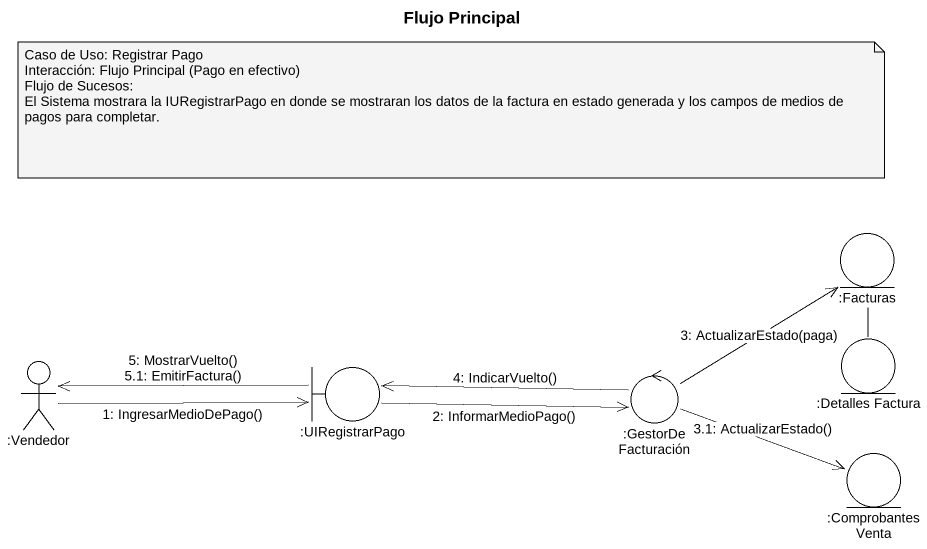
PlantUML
@startuml
title Flujo Principal
entity ":Facturas" as Facturas
actor ":Vendedor" as Vendedor
boundary ":UIRegistrarPago" as UIRegistrarPago
control ":GestorDeFacturación" as GestorDeFacturación
entity ":Detalles Factura" as Detalles_Factura
entity ":Comprobantes Venta" as Comprobantes_Venta
Facturas -- Detalles_Factura
Vendedor -right-> UIRegistrarPago : 1: IngresarMedioDePago()
UIRegistrarPago -right-> GestorDeFacturación : 2: InformarMedioPago()
GestorDeFacturación -up-> Facturas : 3: ActualizarEstado(paga)
GestorDeFacturación -right-> Comprobantes_Venta : 3.1: ActualizarEstado()
GestorDeFacturación -left-> UIRegistrarPago : 4: IndicarVuelto()
UIRegistrarPago -left-> Vendedor : 5: MostrarVuelto()\n5.1: EmitirFactura()
note as N1
  Caso de Uso: Registrar Pago
  Interacción: Flujo Principal (Pago en efectivo)
  Flujo de Sucesos:
  El Sistema mostrara la IURegistrarPago en donde se mostraran los datos de la factura en estado generada y los campos de medios de pagos para completar.
end note
@enduml
